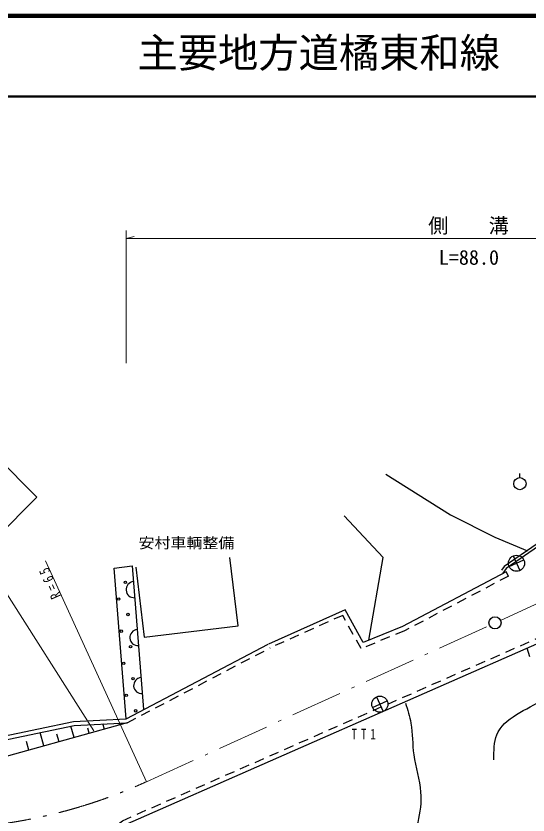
# Model space of a CAD drawing. Units: millimetres, scale not verified. Extents: x 40000 to 680000, y 20000 to 380000.
# Drawn here: x 201639 to 265222, y 280783 to 380000 of the extents above; entities that cross this region are included whole.
import ezdxf
from ezdxf.enums import TextEntityAlignment as Align

# ---------------------------------------------------------------- set-up
doc = ezdxf.new("R2010")
doc.units = ezdxf.units.MM
doc.header["$LTSCALE"] = 1000
doc.linetypes.add('USER2', pattern=[2, 1.2, -0.8])
doc.linetypes.add('USER4', pattern=[10, 6.4, -1.6, 0.4, -1.6])
for name, color, linetype, lineweight in [('M-BGD', 7, 'Continuous', 25), ('M-BMK', 2, 'USER4', 13), ('M-STR-HTXT', 7, 'Continuous', 13), ('M-STR-STR3', 7, 'Continuous', 25), ('M-STR-STRC', 7, 'Continuous', 25), ('M-TTL', 2, 'Continuous', 140), ('M-TTL-LINE', 7, 'Continuous', 50)]:
    doc.layers.add(name, color=color, linetype=linetype, lineweight=lineweight)
doc.layers.add('M-BMK-SRVR', color=3, linetype='Continuous')
doc.layers.add('M-TTL-TXT', color=7, linetype='Continuous')
doc.styles.add('ＭＳ ゴシック', font='')
doc.styles.get('ＭＳ ゴシック').set_extended_font_data('MS Gothic')

# ---------------------------------------------------------------- blocks, each defined once
blk = doc.blocks.new('MARK14C10L10W1')
at = {"color": 3, "linetype": 'Continuous', "lineweight": 25}
for p, q in [((0, 0.05), (0, -0.05)), ((-0.05, 0), (0.05, 0))]:
    blk.add_line(p, q, dxfattribs=at)
blk.add_circle((0, 0), 0.05, dxfattribs=at)
blk = doc.blocks.new('MARK5C10L10W1')
at = {"color": 3, "linetype": 'Continuous', "lineweight": 25}
blk.add_circle((0, 0), 0.05, dxfattribs=at)
blk = doc.blocks.new('MARK28C15L14W1')
at = {"color": 7, "linetype": 'Continuous', "lineweight": 13}
blk.add_line((0, 0), (0.014, -0.05), dxfattribs=at)
blk = doc.blocks.new('MARK1169C15L12W1')
at = {"color": 7, "linetype": 'Continuous', "lineweight": 25}
blk.add_circle((0, 0), 0.05, dxfattribs=at)
blk = doc.blocks.new('MARK1221C15L12W1')
at = {"color": 7, "linetype": 'Continuous', "lineweight": 25}
blk.add_arc((0, 0), 0.05, 270, 90, dxfattribs=at)
blk = doc.blocks.new('MARK1119C15L7W1')
at = {"color": 7, "linetype": 'Continuous', "lineweight": 25}
blk.add_line((0, 0.024), (0, 0.05), dxfattribs=at)
blk.add_circle((0, -0.014), 0.038, dxfattribs=at)

msp = doc.modelspace()

# ---------------------------------------------------------------- linework, layer by layer
at = {"layer": 'M-BGD'}
for p, q in [((262798, 310459), (262518, 310990)), ((242523, 306256), (232981, 301994)), ((215304, 292731), (232953, 301980)), ((265459, 300417), (265106, 301509)), ((208863, 290410), (208468, 291830)), ((212621, 291454), (212444, 292089)), ((214499, 291976), (214464, 292103)), ((205105, 289366), (204644, 291028)), ((206984, 289888), (206727, 290812)), ((210742, 290932), (210565, 291567)), ((203227, 288844), (202929, 289913))]:
    msp.add_line(p, q, dxfattribs=at)
at = {"layer": 'M-BGD', "linetype": 'USER2'}
for p in [(242216, 305571), (215439, 292237)]:
    msp.add_line(p, (233185, 301537), dxfattribs=at)
at = {"layer": 'M-BGD'}
for points in [[(247575, 323091), (255610, 318074), (261087, 315285), (265138, 313599)], [(133252, 320655), (156457, 298652), (164275, 289947), (171870, 287271), (182655, 286926), (208794, 292409), (215304, 292731)], [(132908, 320293), (156098, 298302), (163989, 289518), (171777, 286774), (182699, 286424), (208858, 291912), (215439, 292237)], [(245437, 302511), (247223, 312772), (242386, 317923)], [(275700, 317688), (266365, 314458), (262270, 311629), (261943, 311180)], [(275808, 317376), (266515, 314161), (262504, 311389), (262087, 310816)], [(216509, 311552), (217554, 302871), (229216, 304275), (228194, 312766)], [(262518, 310990), (249630, 304189), (244761, 302202), (242523, 306256)], [(204530, 272962), (210092, 275319), (215166, 279564), (269436, 303412), (276205, 305906), (282206, 307647), (288250, 308829), (297850, 309800), (305505, 309734), (312794, 308947), (317765, 307995), (354940, 299728)], [(215439, 292237), (196651, 287017), (189409, 285871), (179996, 285354), (171777, 286774)]]:
    msp.add_lwpolyline(points, dxfattribs=at)
at = {"layer": 'M-BGD', "linetype": 'USER2'}
for points in [[(204526, 273612), (209775, 275836), (214847, 280079), (269212, 303969), (276018, 306477), (282064, 308231), (288162, 309423), (297822, 310400), (305540, 310333), (312883, 309541), (317886, 308583), (355084, 300311)], [(262798, 310459), (249884, 303645), (244494, 301445), (242216, 305571)]]:
    msp.add_lwpolyline(points, dxfattribs=at)
at = {"layer": 'M-BGD'}
for points, knots in [([(260985, 287639), (260989, 288739), (260992, 289840), (261349, 290734), (262198, 292858), (265041, 293821), (267235, 295224), (269018, 296365), (270372, 297797), (271725, 299229)], [0, 0, 0, 0, 1, 1, 1, 2, 2, 2, 3, 3, 3, 3]), ([(250003, 294678), (250263, 293855), (250523, 293032), (250670, 292190), (250897, 290895), (250857, 289555), (251034, 288246), (251244, 286696), (251757, 285189), (251884, 283634), (251985, 282381), (251836, 281097), (251520, 279872), (251349, 279213), (251131, 278572), (250913, 277931)], [0, 0, 0, 0, 1, 1, 1, 2, 2, 2, 3, 3, 3, 4, 4, 4, 5, 5, 5, 5])]:
    msp.add_open_spline(points, degree=3, knots=knots, dxfattribs=at)
at = {"layer": 'M-BMK'}
for p, q in [((261804, 304956), (266581, 307133)), ((217833, 284909), (260439, 304333))]:
    msp.add_line(p, q, dxfattribs=at)
msp.add_arc((190870, 344053), 65000, 249.08919, 294.50798, dxfattribs=at)
at = {"layer": 'M-STR-HTXT'}
for p, q in [((215304, 336906), (215304, 353349)), ((215304, 352349), (300354, 352349)), ((217833, 284909), (205316, 312365)), ((199216, 310245), (211327, 291243))]:
    msp.add_line(p, q, dxfattribs=at)
at = {"layer": 'M-STR-STR3'}
msp.add_line((216071, 311744), (217485, 293874), dxfattribs=at)
msp.add_lwpolyline([(215304, 292731), (213825, 311440), (216071, 311744)], dxfattribs=at)
at = {"layer": 'M-STR-STRC'}
msp.add_lwpolyline([(199216, 315245), (204216, 320245), (199216, 325245), (194216, 320245)], close=True, dxfattribs=at)
at = {"layer": 'M-TTL'}
msp.add_line((680000, 380000), (40000, 380000), dxfattribs=at)
at = {"layer": 'M-TTL-LINE'}
msp.add_line((40000, 370000), (680000, 370000), dxfattribs=at)

# ---------------------------------------------------------------- block references
at = {"layer": 'M-BGD', "xscale": 20000, "yscale": 20000}
msp.add_blockref('MARK1119C15L7W1', (264212, 322207), dxfattribs=at)
at = {"layer": 'M-BMK-SRVR', "xscale": 20000, "yscale": 20000, "rotation": 24.65247}
for p in [(263792, 312043), (246824, 294548)]:
    msp.add_blockref('MARK14C10L10W1', p, dxfattribs=at)
at = {"layer": 'M-BMK-SRVR', "xscale": 15000, "yscale": 15000}
msp.add_blockref('MARK5C10L10W1', (261122, 304644), dxfattribs=at)
at = {"layer": 'M-STR-HTXT', "xscale": 20000, "yscale": 20000, "rotation": 90}
msp.add_blockref('MARK28C15L14W1', (215304, 352349), dxfattribs=at)
at = {"layer": 'M-STR-STR3'}
for name, p, xscale, yscale, rotation in [('MARK1169C15L12W1', (215232, 309671), 3000, 3000, 4.52451), ('MARK1221C15L12W1', (216307, 308765), 20000, 20000, 184.52451), ('MARK1169C15L12W1', (214393, 307598), 3000, 3000, 4.52451), ('MARK1169C15L12W1', (215547, 305683), 3000, 3000, 4.52451), ('MARK1169C15L12W1', (214708, 303611), 3000, 3000, 4.52451), ('MARK1221C15L12W1', (216778, 302809), 20000, 20000, 184.52451), ('MARK1169C15L12W1', (215863, 301696), 3000, 3000, 4.52451), ('MARK1169C15L12W1', (215024, 299623), 3000, 3000, 4.52451), ('MARK1169C15L12W1', (216178, 297708), 3000, 3000, 4.52451), ('MARK1221C15L12W1', (217249, 296852), 20000, 20000, 184.52451), ('MARK1169C15L12W1', (215339, 295636), 3000, 3000, 4.52451), ('MARK1169C15L12W1', (216494, 293721), 3000, 3000, 4.52451)]:
    msp.add_blockref(name, p, dxfattribs=dict(at, xscale=xscale, yscale=yscale, rotation=rotation))

# ---------------------------------------------------------------- texts
at = {"layer": 'M-BGD', "style": 'ＭＳ ゴシック', "width": 1.1}
msp.add_text('安村車輌整備', height=1320, dxfattribs=at).set_placement((216864, 313510), align=Align.BOTTOM_LEFT)
at = {"layer": 'M-BMK-SRVR', "insert": (243316, 290174), "char_height": 1320, "attachment_point": 7, "style": 'ＭＳ ゴシック'}
msp.add_mtext('\\T1.73;\\W0.75;TT1', dxfattribs=at)
at = {"layer": 'M-STR-HTXT', "style": 'ＭＳ ゴシック'}
msp.add_text('L=88.0', height=1833, dxfattribs=at).set_placement((254142, 348559), align=Align.BOTTOM_LEFT)
at = {"layer": 'M-STR-HTXT', "insert": (252829, 352849), "char_height": 1833, "attachment_point": 7, "style": 'ＭＳ ゴシック'}
msp.add_mtext('\\T3;側溝', dxfattribs=at)
at = {"layer": 'M-STR-HTXT', "insert": (207301, 307993), "char_height": 1320, "attachment_point": 7, "rotation": 114.2, "style": 'ＭＳ ゴシック'}
msp.add_mtext('\\T1.65;\\W0.75;R=65', dxfattribs=at)
at = {"layer": 'M-TTL-TXT', "style": 'ＭＳ ゴシック'}
msp.add_text('主要地方道橘東和線', height=3666, dxfattribs=at).set_placement((216734, 372500), align=Align.BOTTOM_LEFT)

doc.saveas('drawing.dxf')
